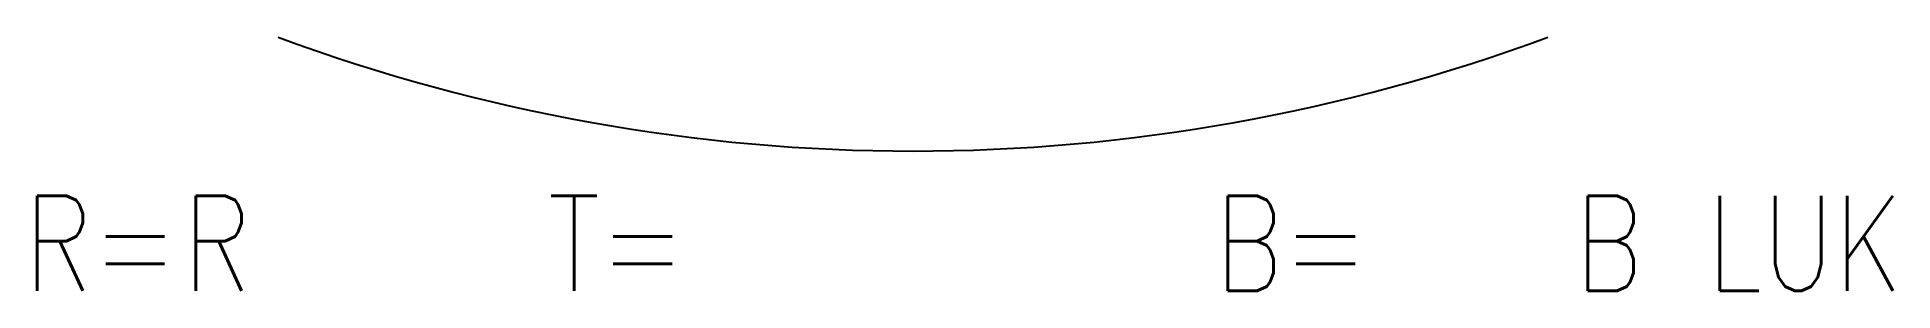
# Model space of a CAD drawing. Extents: x -27.6 to 30.9, y -19 to -11.
import ezdxf
from ezdxf.enums import TextEntityAlignment as Align

# ---------------------------------------------------------------- set-up
doc = ezdxf.new("R2010")
doc.units = 0
doc.header["$MEASUREMENT"] = 0
doc.layers.get('0').update_dxf_attribs({"linetype": 'CONTINUOUS'})
doc.layers.add('POMOCNICZA', color=4, linetype='CONTINUOUS')
doc.layers.add('PROJEKT', color=7, linetype='CONTINUOUS')
doc.styles.add('S3', font='simplex.shx', dxfattribs={"width": 0.8, "height": 3})

msp = doc.modelspace()

# ---------------------------------------------------------------- linework, layer by layer
at = {"layer": 'POMOCNICZA'}
msp.add_arc((0, 42.891), 57.482, 249.63904, 290.36096, dxfattribs=at)

# ---------------------------------------------------------------- texts
at = {"style": 'S3', "width": 0.8}
for s, p in [('R=', (-28, -19)), ('T=', (-11.5, -19)), ('B=', (9.5, -19))]:
    msp.add_text(s, height=3, dxfattribs=at).set_placement(p)
at = {"layer": 'POMOCNICZA', "style": 'S3', "width": 0.8}
msp.add_attdef('LUK', (25, -19), 'luk', height=3, dxfattribs=at)
at = {"layer": 'PROJEKT', "style": 'S3', "width": 0.8}
msp.add_attdef('R', (-23, -19), '1000', height=3, dxfattribs=at)
msp.add_attdef('B', text='0.2', height=3, dxfattribs=at).set_placement((23, -19), align=Align.RIGHT)

doc.saveas('drawing.dxf')
